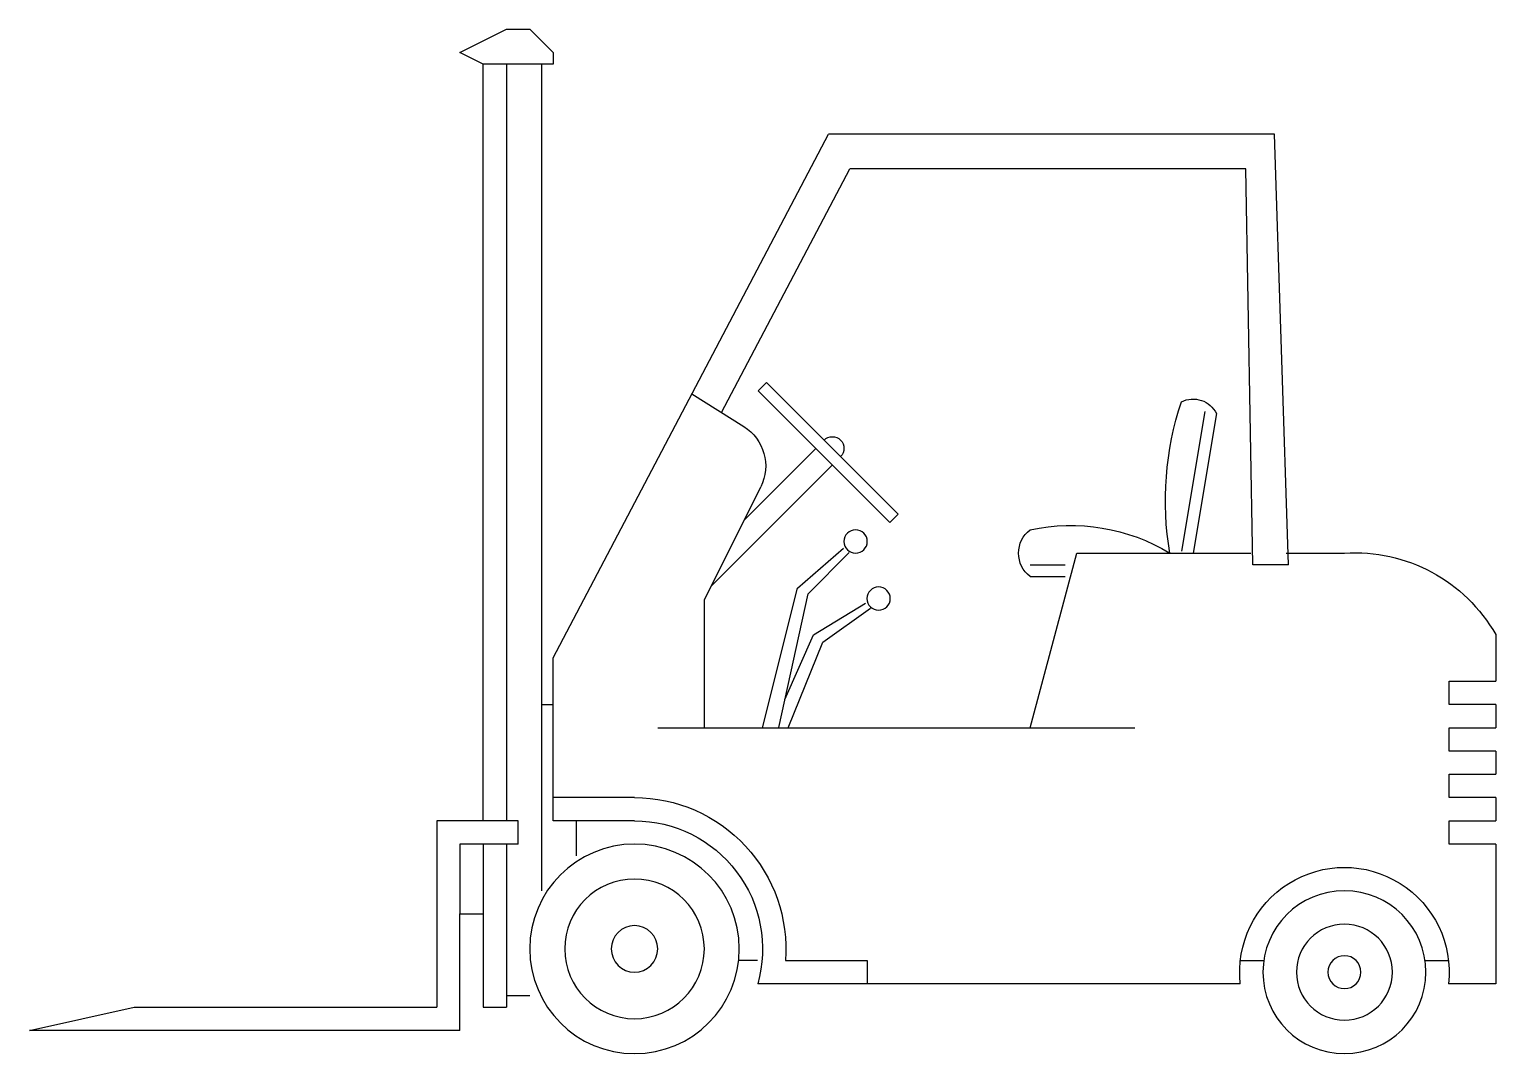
# Model space of a CAD drawing. Extents: x -121210 to 57230, y 84783 to 157800.
# Drawn here: x 18249 to 20769, y 105669 to 107429 of the extents above; entities that cross this region are included whole.
import ezdxf

# ---------------------------------------------------------------- set-up
doc = ezdxf.new("R2010")
doc.units = 0
doc.header["$MEASUREMENT"] = 0
doc.layers.get('0').update_dxf_attribs({"linetype": 'CONTINUOUS'})

# ---------------------------------------------------------------- blocks, each defined once
blk = doc.blocks.new('A$C32531173')
for p, q in [((3320, 3520), (3240, 3440)), ((3400, 3520), (3320, 3520)), ((3560, 3440), (3400, 3520)), ((3240, 3440), (3240, 3400)), ((3480, 3400), (3560, 3440)), ((3240, 3400), (3480, 3400)), ((3280, 3400), (3280, 560)), ((3400, 3400), (3400, 800)), ((3480, 800), (3480, 3400)), ((712.2, 1680), (760, 3160)), ((760, 3160), (2292.9, 3160)), ((3240, 1360), (2292.9, 3160)), ((834.5, 1680), (858.9, 3040)), ((858.9, 3040), (2220.4, 3040)), ((2660.8, 2203), (2220.4, 3040)), ((2053.7, 1853.7), (2506.3, 2306.3)), ((2534.6, 2278), (2082, 1825.4)), ((2506.3, 2306.3), (2534.6, 2278)), ((2762.9, 2266.8), (2584.3, 2155.2)), ((960, 2200), (1040, 1720)), ((999.5, 2206.6), (1079.5, 1726.6)), ((2583.4, 1833.1), (2336.6, 2080)), ((2280, 2023.4), (2696.6, 1606.9)), ((2720, 1560), (2526, 1948)), ((2082, 1825.4), (2053.7, 1853.7)), ((720, 1720), (520, 1720)), ((1440, 1720), (842.2, 1720)), ((1600, 1120), (1440, 1720)), ((2363.4, 1580.1), (2222.3, 1722.6)), ((2400, 1600), (2241.5, 1736.8)), ((712.2, 1680), (834.5, 1680)), ((1600, 1680), (1480, 1680)), ((1600, 1640), (1480, 1640)), ((2464.3, 1120.2), (2363.4, 1580.1)), ((2520, 1120), (2400, 1600)), ((2312.4, 1414), (2149.4, 1530.7)), ((2345.1, 1439.7), (2165.8, 1547.9)), ((2720, 1120), (2720, 1560)), ((0, 1440), (0, 1280)), ((2431.6, 1120), (2312.4, 1414)), ((2443.1, 1217), (2345.1, 1439.7)), ((3240, 800), (3240, 1360)), ((160, 1280), (0, 1280)), ((160, 1200), (160, 1280)), ((0, 1200), (160, 1200)), ((0, 1200), (0, 1120)), ((3280, 1200), (3240, 1200)), ((160, 1120), (0, 1120)), ((160, 1040), (160, 1120)), ((2880, 1120), (1240, 1120)), ((0, 1040), (160, 1040)), ((0, 1040), (0, 960)), ((160, 960), (0, 960)), ((160, 880), (160, 960)), ((0, 880), (160, 880)), ((0, 880), (0, 800)), ((2960, 880), (3240, 880)), ((160, 800), (0, 800)), ((160, 720), (160, 800)), ((2960, 800), (3240, 800)), ((3160, 800), (3160, 680)), ((3360, 800), (3640, 800)), ((3360, 720), (3360, 800)), ((3640, 800), (3640, 160)), ((0, 720), (160, 720)), ((0, 720), (0, 240)), ((3360, 720), (3560, 720)), ((3400, 720), (3400, 160)), ((3480, 720), (3480, 160)), ((3560, 720), (3560, 480)), ((3560, 480), (3480, 480)), ((3560, 80), (3560, 480)), ((242.9, 320), (162.2, 320)), ((877.8, 320), (797.1, 320)), ((2441.5, 320), (2160, 320)), ((2160, 320), (2160, 240)), ((2537.1, 320), (2600, 320)), ((0, 240), (162.2, 240)), ((877.8, 240), (2536.7, 240)), ((3400, 200), (3320, 200)), ((3480, 160), (3400, 160)), ((4680, 160), (3640, 160)), ((5040, 80), (4680, 160)), ((3560, 80), (5040, 80))]:
    blk.add_line(p, q)
for centre, radius in [((2200, 1760), 40), ((2121, 1563.8), 40), ((2960, 360), 360), ((520, 280), 280), ((2960, 360), 240), ((520, 280), 164.9), ((2960, 360), 80), ((520, 280), 56.6)]:
    blk.add_circle(centre, radius)
for centre, radius, start, end in [((1040, 2160), 89.4, 63.4349, 153.4349), ((60, 1900), 1075.2, 350.3625, 18.4349), ((2280, 2080), 40, 45, 225), ((2669.1, 2019.5), 160, 122.0054, 206.5651), ((1460, 1160), 655.1, 77.6609, 121.2637), ((1540, 1720), 100, 306.8699, 53.1301), ((483.5, 1164.9), 556.3, 86.237, 150.3645), ((2960, 360), 520, 90, 184.4117), ((2960, 360), 440, 90, 195.8266), ((520, 280), 360, 353.6206, 186.3794)]:
    blk.add_arc(centre, radius, start, end)

msp = doc.modelspace()

# ---------------------------------------------------------------- block references
at = {"xscale": -0.5, "yscale": 0.5, "zscale": 0.5}
msp.add_blockref('A$C32531173', (20769.1, 105668.7), dxfattribs=at)

doc.saveas('drawing.dxf')
